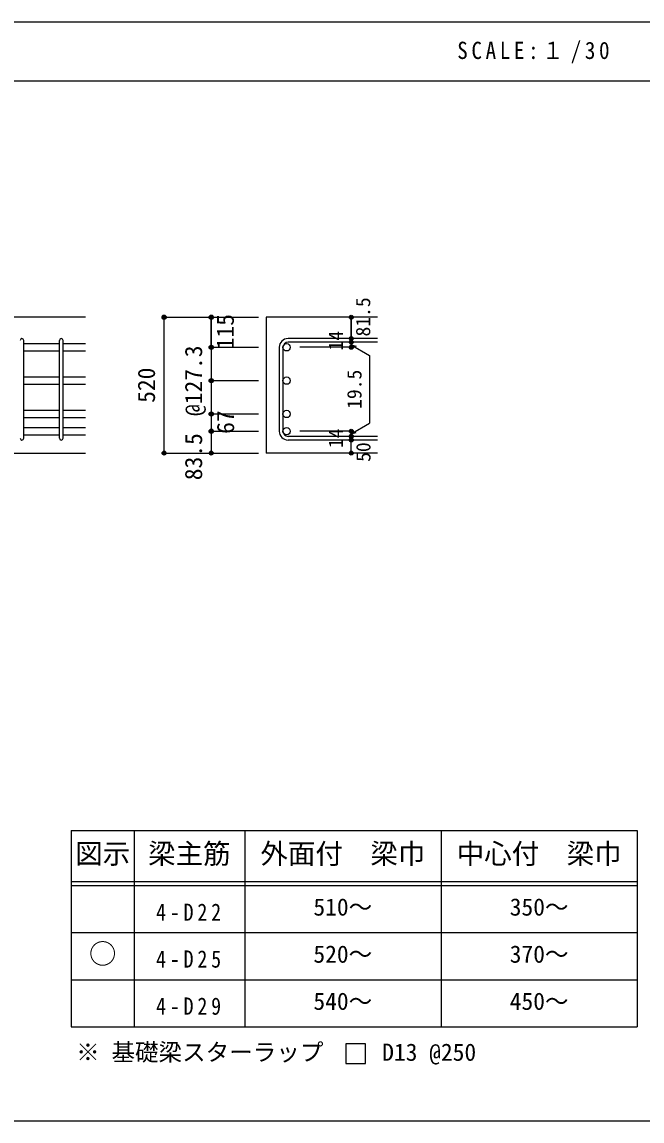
# Model space of a CAD drawing. Units: millimetres at full size, sheet at 1:30, with parts at other scales. Extents: x -5973 to 5954, y -4195 to 4201.
# Drawn here: x 1259 to 3628, y 3 to 4201 of the extents above; entities that cross this region are included whole.
import ezdxf
from ezdxf.enums import TextEntityAlignment as Align

# ---------------------------------------------------------------- set-up
doc = ezdxf.new("R2010")
doc.units = ezdxf.units.MM
doc.header["$LTSCALE"] = 30
doc.header["$PDMODE"] = 32
doc.header["$PDSIZE"] = 15
for name, color, linetype in [('0-1_躯体線', 2, 'Continuous'), ('0-5_基礎梁筋', 7, 'Continuous'), ('0-6_スタラップ筋', 7, 'Continuous'), ('0-D_寸法', 4, 'Continuous'), ('6-7_文字', 7, 'Continuous'), ('6-E_枠', 7, 'Continuous'), ('F-0_枠', 6, 'Continuous')]:
    doc.layers.add(name, color=color, linetype=linetype)
doc.styles.add('ＭＳ ゴシック', font='')
doc.styles.get('ＭＳ ゴシック').set_extended_font_data('MS Gothic')

msp = doc.modelspace()

# ---------------------------------------------------------------- linework, layer by layer
at = {"layer": '0-1_躯体線'}
for p, q in [((1502.44, 3073.3), (2.44, 3073.3)), ((2617.44, 3073.3), (2192.44, 3073.3)), ((2192.44, 3073.3), (2192.44, 2554.3)), ((1102.44, 2554.3), (1502.44, 2554.3)), ((2617.44, 2554.3), (2192.44, 2554.3))]:
    msp.add_line(p, q, dxfattribs=at)
at = {"layer": '0-5_基礎梁筋'}
for p, q in [((1266.44, 2972.37), (1402.44, 2972.37)), ((1266.44, 2944.37), (1402.44, 2944.37)), ((1416.44, 2972.37), (1502.44, 2972.37)), ((1416.44, 2944.37), (1502.44, 2944.37)), ((1266.44, 2845.08), (1402.44, 2845.08)), ((1266.44, 2817.08), (1402.44, 2817.08)), ((1416.44, 2845.08), (1502.44, 2845.08)), ((1416.44, 2817.08), (1502.44, 2817.08)), ((1266.44, 2717.8), (1402.44, 2717.8)), ((1266.44, 2689.8), (1402.44, 2689.8)), ((1416.44, 2717.8), (1502.44, 2717.8)), ((1416.44, 2689.8), (1502.44, 2689.8)), ((1266.44, 2651.8), (1402.44, 2651.8)), ((1416.44, 2651.8), (1502.44, 2651.8)), ((1266.44, 2623.8), (1402.44, 2623.8)), ((1416.44, 2623.8), (1502.44, 2623.8))]:
    msp.add_line(p, q, dxfattribs=at)
at = {"layer": '0-5_基礎梁筋', "color": 3}
for centre in [(2270.44, 2958.37), (2270.44, 2831.08), (2270.44, 2703.8), (2270.44, 2637.8)]:
    msp.add_circle(centre, 14, dxfattribs=at)
at = {"layer": '0-6_スタラップ筋'}
for p, q in [((1266.44, 2611.3), (1266.44, 2984.87)), ((1402.44, 2611.3), (1402.44, 2984.87)), ((1416.44, 2611.3), (1416.44, 2984.87)), ((2617.44, 2991.87), (2275.94, 2991.87)), ((2242.44, 2958.37), (2242.44, 2637.8)), ((2256.44, 2958.37), (2256.44, 2637.8)), ((2617.44, 2977.87), (2275.94, 2977.87)), ((2617.44, 2618.3), (2275.94, 2618.3)), ((2617.44, 2604.3), (2275.94, 2604.3))]:
    msp.add_line(p, q, dxfattribs=at)
for centre, radius, start, end in [((1259.44, 2984.87), 7, 0, 180), ((1409.44, 2984.87), 7, 0, 180), ((2275.94, 2958.37), 33.5, 90, 180), ((2275.94, 2958.37), 19.5, 90, 180), ((1259.44, 2611.3), 7, 180, 0), ((1409.44, 2611.3), 7, 180, 0), ((2275.94, 2637.8), 33.5, 180, 270), ((2275.94, 2637.8), 19.5, 180, 270)]:
    msp.add_arc(centre, radius, start, end, dxfattribs=at)
at = {"layer": '0-D_寸法'}
for p, q in [((1802.44, 3073.3), (1982.44, 3073.3)), ((1802.44, 3073.3), (1982.44, 3073.3)), ((1802.44, 2554.3), (1802.44, 3073.3)), ((1982.44, 2958.37), (1982.44, 3073.3)), ((1982.44, 3073.3), (2162.44, 3073.3)), ((1982.44, 3073.3), (2162.44, 3073.3)), ((1982.44, 3073.3), (1982.44, 2958.37)), ((2517.44, 2977.87), (2517.44, 2991.87)), ((1982.44, 2958.37), (2162.44, 2958.37)), ((1982.44, 2958.37), (2162.44, 2958.37)), ((1982.44, 2958.37), (1982.44, 2794.83)), ((1982.44, 2958.37), (1982.44, 2809.3)), ((2517.44, 2958.37), (2321.35, 2958.37)), ((2517.44, 2977.87), (2517.44, 2958.37)), ((2517.44, 2968.12), (2536.76, 2962.94)), ((2517.44, 2968.12), (2587.5, 2927.67)), ((2587.5, 2927.67), (2587.5, 2668.5)), ((1982.44, 2831.08), (2162.44, 2831.08)), ((1982.44, 2703.8), (2162.44, 2703.8)), ((2517.44, 2628.05), (2587.5, 2668.5)), ((1982.44, 2637.8), (2162.44, 2637.8)), ((2517.44, 2637.8), (2321.35, 2637.8)), ((2517.44, 2618.3), (2517.44, 2637.8)), ((2517.44, 2628.05), (2536.76, 2633.23)), ((2517.44, 2604.3), (2517.44, 2618.3)), ((2517.44, 2554.3), (2517.44, 2604.3)), ((1802.44, 2554.3), (1982.44, 2554.3)), ((1982.44, 2554.3), (2162.44, 2554.3))]:
    msp.add_line(p, q, dxfattribs=at)
for points in [[(2517.44, 3073.3), (2517.44, 2991.87), (2517.44, 3073.3)], [(1982.44, 2794.83), (1982.44, 2637.8), (1982.44, 2554.3)]]:
    msp.add_lwpolyline(points, dxfattribs=at)
for centre, radius in [((1802.44, 3073.3), 8), ((1802.44, 3073.3), 7.2), ((1802.44, 3073.3), 6.4), ((1802.44, 3073.3), 5.6), ((1802.44, 3073.3), 4.8), ((1802.44, 3073.3), 4), ((1802.44, 3073.3), 3.2), ((1802.44, 3073.3), 2.4), ((1802.44, 3073.3), 1.6), ((1802.44, 3073.3), 0.8), ((1982.44, 3073.3), 8), ((1982.44, 3073.3), 7.2), ((1982.44, 3073.3), 6.4), ((1982.44, 3073.3), 5.6), ((1982.44, 3073.3), 4.8), ((1982.44, 3073.3), 4), ((1982.44, 3073.3), 3.2), ((1982.44, 3073.3), 2.4), ((1982.44, 3073.3), 1.6), ((1982.44, 3073.3), 0.8), ((2517.44, 3073.3), 4), ((2517.44, 3073.3), 3.6), ((2517.44, 3073.3), 3.2), ((2517.44, 3073.3), 2.8), ((2517.44, 3073.3), 2.4), ((2517.44, 3073.3), 2), ((2517.44, 3073.3), 1.6), ((2517.44, 3073.3), 1.2), ((2517.44, 3073.3), 0.8), ((2517.44, 3073.3), 0.4), ((2517.44, 2991.87), 4), ((2517.44, 2977.87), 4), ((2517.44, 2991.87), 3.6), ((2517.44, 2977.87), 3.6), ((2517.44, 2991.87), 3.2), ((2517.44, 2977.87), 3.2), ((2517.44, 2991.87), 2.8), ((2517.44, 2991.87), 2.4), ((2517.44, 2991.87), 2), ((2517.44, 2991.87), 1.6), ((2517.44, 2991.87), 1.2), ((2517.44, 2991.87), 0.8), ((2517.44, 2991.87), 0.4), ((1982.44, 2958.37), 8), ((1982.44, 2958.37), 7.2), ((1982.44, 2958.37), 6.4), ((1982.44, 2958.37), 5.6), ((1982.44, 2958.37), 4.8), ((1982.44, 2958.37), 4), ((1982.44, 2958.37), 3.2), ((1982.44, 2958.37), 2.4), ((1982.44, 2958.37), 1.6), ((1982.44, 2958.37), 0.8), ((2517.44, 2958.37), 4), ((2517.44, 2958.37), 3.6), ((2517.44, 2958.37), 3.2), ((2517.44, 2977.87), 2.8), ((2517.44, 2958.37), 2.8), ((2517.44, 2977.87), 2.4), ((2517.44, 2958.37), 2.4), ((2517.44, 2977.87), 2), ((2517.44, 2958.37), 2), ((2517.44, 2977.87), 1.6), ((2517.44, 2958.37), 1.6), ((2517.44, 2977.87), 1.2), ((2517.44, 2958.37), 1.2), ((2517.44, 2977.87), 0.8), ((2517.44, 2958.37), 0.8), ((2517.44, 2977.87), 0.4), ((2517.44, 2958.37), 0.4), ((1982.44, 2831.08), 8), ((1982.44, 2831.08), 7.2), ((1982.44, 2831.08), 6.4), ((1982.44, 2831.08), 5.6), ((1982.44, 2831.08), 4.8), ((1982.44, 2831.08), 4), ((1982.44, 2831.08), 3.2), ((1982.44, 2831.08), 2.4), ((1982.44, 2831.08), 1.6), ((1982.44, 2831.08), 0.8), ((1982.44, 2703.8), 8), ((1982.44, 2703.8), 7.2), ((1982.44, 2703.8), 6.4), ((1982.44, 2703.8), 5.6), ((1982.44, 2703.8), 4.8), ((1982.44, 2703.8), 4), ((1982.44, 2703.8), 3.2), ((1982.44, 2703.8), 2.4), ((1982.44, 2703.8), 1.6), ((1982.44, 2703.8), 0.8), ((1982.44, 2637.8), 8), ((1982.44, 2637.8), 7.2), ((1982.44, 2637.8), 6.4), ((1982.44, 2637.8), 5.6), ((1982.44, 2637.8), 4.8), ((1982.44, 2637.8), 4), ((1982.44, 2637.8), 3.2), ((1982.44, 2637.8), 2.4), ((1982.44, 2637.8), 1.6), ((1982.44, 2637.8), 0.8), ((2517.44, 2637.8), 4), ((2517.44, 2618.3), 4), ((2517.44, 2604.3), 4), ((2517.44, 2637.8), 3.6), ((2517.44, 2618.3), 3.6), ((2517.44, 2604.3), 3.6), ((2517.44, 2637.8), 3.2), ((2517.44, 2618.3), 3.2), ((2517.44, 2604.3), 3.2), ((2517.44, 2637.8), 2.8), ((2517.44, 2618.3), 2.8), ((2517.44, 2604.3), 2.8), ((2517.44, 2637.8), 2.4), ((2517.44, 2618.3), 2.4), ((2517.44, 2604.3), 2.4), ((2517.44, 2637.8), 2), ((2517.44, 2618.3), 2), ((2517.44, 2604.3), 2), ((2517.44, 2637.8), 1.6), ((2517.44, 2618.3), 1.6), ((2517.44, 2604.3), 1.6), ((2517.44, 2637.8), 1.2), ((2517.44, 2618.3), 1.2), ((2517.44, 2604.3), 1.2), ((2517.44, 2637.8), 0.8), ((2517.44, 2618.3), 0.8), ((2517.44, 2604.3), 0.8), ((2517.44, 2637.8), 0.4), ((2517.44, 2618.3), 0.4), ((2517.44, 2604.3), 0.4), ((1802.44, 2554.3), 7.2), ((1982.44, 2554.3), 7.2), ((1802.44, 2554.3), 6.4), ((1802.44, 2554.3), 5.6), ((1802.44, 2554.3), 4.8), ((1802.44, 2554.3), 4), ((1802.44, 2554.3), 3.2), ((1802.44, 2554.3), 2.4), ((1802.44, 2554.3), 1.6), ((1802.44, 2554.3), 0.8), ((1982.44, 2554.3), 6.4), ((1982.44, 2554.3), 5.6), ((1982.44, 2554.3), 4.8), ((1982.44, 2554.3), 4), ((1982.44, 2554.3), 3.2), ((1982.44, 2554.3), 2.4), ((1982.44, 2554.3), 1.6), ((1982.44, 2554.3), 0.8), ((2517.44, 2554.3), 4), ((2517.44, 2554.3), 3.6), ((2517.44, 2554.3), 3.2), ((2517.44, 2554.3), 2.8), ((2517.44, 2554.3), 2.4), ((2517.44, 2554.3), 2), ((2517.44, 2554.3), 1.6), ((2517.44, 2554.3), 1.2), ((2517.44, 2554.3), 0.8), ((2517.44, 2554.3), 0.4)]:
    msp.add_circle(centre, radius, dxfattribs=at)
at = {"layer": '0-D_寸法', "color": 7}
for p in [(1802.44, 3073.3), (1982.44, 3073.3), (2517.44, 3073.3), (2517.44, 2991.87), (2517.44, 2977.87), (1982.44, 2958.37), (2517.44, 2958.37), (1982.44, 2831.08), (1982.44, 2703.8), (1982.44, 2637.8), (2517.44, 2637.8), (2517.44, 2637.8), (2517.44, 2618.3), (2517.44, 2604.3), (1802.44, 2554.3), (1982.44, 2554.3), (2517.44, 2554.3)]:
    msp.add_point(p, dxfattribs=at)
at = {"layer": '6-7_文字'}
msp.add_lwpolyline([(2497.16, 223.3), (2572.16, 223.3), (2572.16, 298.3), (2497.16, 298.3)], close=True, dxfattribs=at)
at = {"layer": '6-E_枠', "color": 3}
for p, q in [((1447.71, 1112.77), (1447.71, 362.77)), ((1447.71, 1112.77), (3610.24, 1112.77)), ((3610.24, 1112.77), (3610.24, 362.77)), ((1447.71, 362.77), (3610.24, 362.77))]:
    msp.add_line(p, q, dxfattribs=at)
at = {"layer": '6-E_枠'}
for p, q in [((1687.71, 1112.77), (1687.71, 362.77)), ((2110.24, 1112.77), (2110.24, 362.77)), ((2860.24, 1112.77), (2860.24, 362.77)), ((1447.71, 917.77), (3610.24, 917.77)), ((1447.71, 902.77), (3610.24, 902.77)), ((1447.71, 722.77), (3610.24, 722.77)), ((1447.71, 542.77), (3610.24, 542.77))]:
    msp.add_line(p, q, dxfattribs=at)
at = {"layer": 'F-0_枠'}
msp.add_line((-5972.88, 4201.15), (5954.1, 4201.15), dxfattribs=at)
at = {"layer": 'F-0_枠', "color": 2}
for p, q in [((-5972.88, 3976.15), (3723.6, 3976.15)), ((3723.6, 2.95), (-5972.88, 2.95))]:
    msp.add_line(p, q, dxfattribs=at)

# ---------------------------------------------------------------- texts
at = {"layer": '0-D_寸法', "style": 'ＭＳ ゴシック'}
for s, height, p in [('81.5', 54.99, (2606.33, 2999.71)), ('115', 65.98, (2088.54, 2950.75)), ('14', 54.99, (2502.21, 2946.44)), ('@127.3', 65.98, (1967.44, 2696.08)), ('520', 65.98, (1787.44, 2746.3)), ('19.5', 54.99, (2573.05, 2723.22)), ('67', 65.98, (2089.72, 2627.85)), ('14', 54.99, (2502.18, 2573.62)), ('83.5', 65.98, (1967.44, 2450.8)), ('50', 54.99, (2607.44, 2520.8))]:
    msp.add_text(s, height=height, rotation=90, dxfattribs=at).set_placement(p, align=Align.BOTTOM_LEFT)
at = {"layer": '6-7_文字', "color": 2, "style": 'ＭＳ ゴシック'}
for s, p in [('図示', (1462.71, 962.77)), ('梁主筋', (1741.48, 962.77)), ('外面付\u3000梁巾', (2170.24, 962.77)), ('中心付\u3000梁巾', (2920.24, 962.77)), ('○', (1515.21, 580.27))]:
    msp.add_text(s, height=76.98, dxfattribs=at).set_placement(p, align=Align.BOTTOM_LEFT)
at = {"layer": '6-7_文字', "style": 'ＭＳ ゴシック'}
for s, p in [('510～', (2372.74, 767.77)), ('350～', (3122.74, 767.77)), ('520～', (2372.74, 587.77)), ('370～', (3122.74, 587.77)), ('540～', (2372.74, 407.77)), ('450～', (3122.74, 407.77)), ('※ 基礎梁スターラップ     D13 @250', (1466.27, 213.19))]:
    msp.add_text(s, height=65.98, dxfattribs=at).set_placement(p, align=Align.BOTTOM_LEFT)
at = {"layer": '6-7_文字', "color": 2, "insert": (2922.26, 4043.65), "char_height": 65.98, "attachment_point": 7, "style": 'ＭＳ ゴシック'}
msp.add_mtext('\\T1.34;\\W0.9;SCALE:１/30', dxfattribs=at)
at = {"layer": '6-7_文字', "char_height": 65.98, "attachment_point": 7, "style": 'ＭＳ ゴシック'}
for s, insert in [('\\T1.38;\\W0.85;4-D22', (1771.48, 767.77)), ('\\T1.38;\\W0.85;4-D25', (1771.48, 587.77)), ('\\T1.38;\\W0.85;4-D29', (1771.48, 407.77))]:
    msp.add_mtext(s, dxfattribs=dict(at, insert=insert))

doc.saveas('drawing.dxf')
